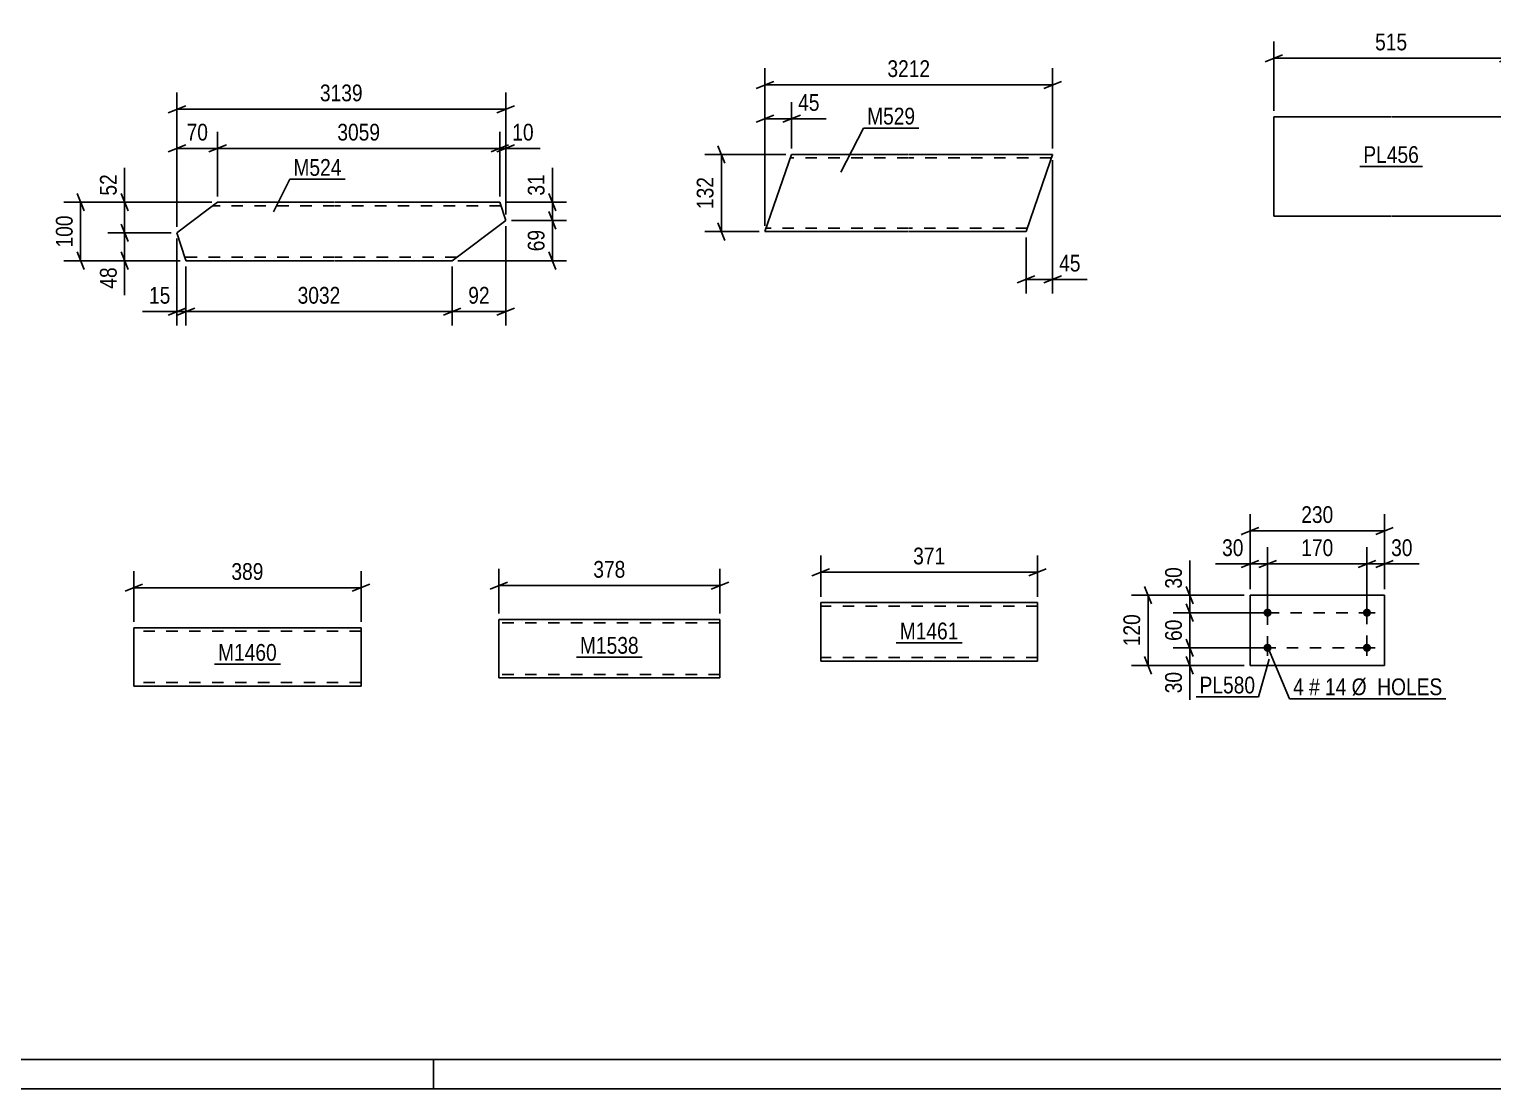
# Model space of a CAD drawing. Header units: millimetres. Extents: x 0 to 1189, y 0 to 841.
# Drawn here: x 489.9 to 740.2, y 0 to 181.1 of the extents above; entities that cross this region are included whole.
import ezdxf

# ---------------------------------------------------------------- set-up
doc = ezdxf.new("R2010")
doc.units = ezdxf.units.MM
doc.linetypes.add('DXK_LINE_DOT2', pattern=[3.9198, 1.9599, -1.9599])
doc.styles.add('Arial Narrow', font='ARIALN.TTF', dxfattribs={"height": 0.2})

# ---------------------------------------------------------------- blocks, each defined once
blk = doc.blocks.new('Unknown-570348649-1114 - 55360')
at = {"color": 5, "linetype": 'Continuous'}
for p, q in [((5, 5), (1184, 5)), ((559, 0), (559, 5)), ((0, 0), (1189, 0))]:
    blk.add_line(p, q, dxfattribs=at)
blk = doc.blocks.new('Part-570348649-60674 - 60673')
at = {"color": 2, "linetype": 'Continuous'}
for p, q in [((520.49, 150.36), (515.13, 146.33)), ((522.09, 151.56), (520.49, 150.36)), ((542.09, 151.56), (522.09, 151.56)), ((570.35, 151.56), (542.19, 151.56)), ((571.35, 148.44), (570.35, 151.56)), ((571.35, 148.44), (562.19, 141.56)), ((516.56, 141.91), (515.13, 146.33)), ((516.64, 141.65), (516.56, 141.91)), ((516.67, 141.56), (516.64, 141.65)), ((542.09, 141.56), (516.67, 141.56)), ((562.19, 141.56), (542.19, 141.56))]:
    blk.add_line(p, q, dxfattribs=at)
at = {"color": 7, "linetype": 'DXK_LINE_DOT2'}
for p, q in [((522.09, 151.56), (521.11, 150.82)), ((542.09, 150.96), (521.29, 150.96)), ((570.54, 150.96), (542.19, 150.96)), ((516.46, 142.2), (516.43, 142.3)), ((542.09, 142.16), (516.48, 142.16)), ((562.99, 142.16), (542.19, 142.16))]:
    blk.add_line(p, q, dxfattribs=at)
blk = doc.blocks.new('Part-570348649-55075 - 55074')
at = {"color": 2, "linetype": 'Continuous'}
for p, q in [((702.74, 149.17), (702.74, 166.17)), ((702.74, 166.17), (722.74, 166.17)), ((722.84, 166.17), (742.84, 166.17)), ((742.84, 166.17), (742.84, 149.17)), ((722.74, 149.17), (702.74, 149.17)), ((742.84, 149.17), (722.84, 149.17))]:
    blk.add_line(p, q, dxfattribs=at)
blk = doc.blocks.new('Part-570348649-60690 - 60689')
at = {"color": 2, "linetype": 'Continuous'}
for p, q in [((620.25, 159.72), (615.7, 146.52)), ((640.25, 159.72), (620.25, 159.72)), ((664.89, 159.72), (640.35, 159.72)), ((660.35, 146.52), (664.48, 158.52)), ((664.86, 159.63), (664.48, 158.52)), ((664.89, 159.72), (664.86, 159.63)), ((640.25, 146.52), (615.7, 146.52)), ((660.35, 146.52), (640.35, 146.52))]:
    blk.add_line(p, q, dxfattribs=at)
at = {"color": 7, "linetype": 'DXK_LINE_DOT2'}
for p, q in [((640.25, 159.12), (620.04, 159.12)), ((664.68, 159.12), (640.35, 159.12)), ((664.48, 158.52), (664.77, 159.37)), ((640.25, 147.12), (615.91, 147.12)), ((660.55, 147.12), (640.35, 147.12)), ((660.38, 146.61), (660.35, 146.52))]:
    blk.add_line(p, q, dxfattribs=at)
blk = doc.blocks.new('Part-570348649-55182 - 55181')
at = {"color": 2, "linetype": 'Continuous'}
for p, q in [((698.66, 84.38), (698.66, 72.38)), ((698.66, 84.38), (721.66, 84.38)), ((721.66, 84.38), (721.66, 72.38)), ((698.66, 72.38), (721.66, 72.38))]:
    blk.add_line(p, q, dxfattribs=at)
blk = doc.blocks.new('Bolt-570348649-55183 - 55181')
at = {"linetype": 'Continuous'}
for points in [[(701.66, 80.68, -1), (701.66, 82.08, -1)], [(718.66, 80.68, -1), (718.66, 82.08, -1)], [(701.66, 74.68, -1), (701.66, 76.08, -1)], [(718.66, 74.68, -1), (718.66, 76.08, -1)]]:
    blk.add_hatch(color=1, dxfattribs=at).paths.add_polyline_path(points)
at = {"color": 1, "linetype": 'Continuous'}
for p, q in [((701.66, 82.78), (701.66, 79.98)), ((718.66, 82.78), (718.66, 79.98)), ((703.06, 81.38), (700.26, 81.38)), ((720.06, 81.38), (717.26, 81.38)), ((703.06, 75.38), (700.26, 75.38)), ((701.66, 76.78), (701.66, 73.98)), ((720.06, 75.38), (717.26, 75.38)), ((718.66, 76.78), (718.66, 73.98))]:
    blk.add_line(p, q, dxfattribs=at)
blk = doc.blocks.new('Part-570348649-55214 - 55213')
at = {"color": 2, "linetype": 'Continuous'}
for p, q in [((546.62, 78.82), (507.75, 78.82)), ((507.75, 78.82), (507.75, 68.91)), ((546.62, 78.82), (546.62, 68.82)), ((507.75, 68.82), (507.75, 68.91)), ((546.62, 68.82), (507.75, 68.82))]:
    blk.add_line(p, q, dxfattribs=at)
at = {"color": 7, "linetype": 'DXK_LINE_DOT2'}
for p, q in [((546.62, 78.22), (507.75, 78.22)), ((546.62, 78.73), (546.62, 78.82)), ((507.75, 69.42), (507.75, 69.47)), ((546.62, 69.42), (507.75, 69.42)), ((546.62, 69.42), (546.62, 69.47))]:
    blk.add_line(p, q, dxfattribs=at)
blk = doc.blocks.new('Part-570348649-55229 - 55228')
at = {"color": 2, "linetype": 'Continuous'}
for p, q in [((662.31, 83.11), (625.24, 83.11)), ((625.24, 83.11), (625.24, 73.2)), ((662.31, 83.11), (662.31, 73.11)), ((625.24, 73.11), (625.24, 73.2)), ((662.31, 73.11), (625.24, 73.11))]:
    blk.add_line(p, q, dxfattribs=at)
at = {"color": 7, "linetype": 'DXK_LINE_DOT2'}
for p, q in [((662.31, 83.02), (662.31, 83.11)), ((662.31, 82.51), (625.24, 82.51)), ((625.24, 73.71), (625.24, 73.76)), ((662.31, 73.71), (625.24, 73.71)), ((662.31, 73.71), (662.31, 73.76))]:
    blk.add_line(p, q, dxfattribs=at)
blk = doc.blocks.new('Part-570348649-55243 - 55242')
at = {"color": 2, "linetype": 'Continuous'}
for p, q in [((608, 80.22), (570.17, 80.22)), ((570.17, 80.22), (570.17, 70.31)), ((608, 80.22), (608, 70.22)), ((570.17, 70.22), (570.17, 70.31)), ((608, 70.22), (570.17, 70.22))]:
    blk.add_line(p, q, dxfattribs=at)
at = {"color": 7, "linetype": 'DXK_LINE_DOT2'}
for p, q in [((608, 80.13), (608, 80.22)), ((608, 79.62), (570.17, 79.62)), ((570.17, 70.82), (570.17, 70.87)), ((608, 70.82), (570.17, 70.82)), ((608, 70.82), (608, 70.87))]:
    blk.add_line(p, q, dxfattribs=at)
blk = doc.blocks.new('Rectangle-570348649-61394 - 55181')
at = {"color": 1, "linetype": 'DXK_LINE_DOT2'}
blk.add_lwpolyline([(701.66, 81.38), (718.66, 81.38), (718.66, 75.38), (701.66, 75.38), (701.66, 81.38)], close=True, dxfattribs=at)
blk = doc.blocks.new('StraightDimension-570348649-60725 - 60673')
at = {"color": 7, "linetype": 'Continuous'}
for p, q in [((515.13, 147.33), (515.13, 163.6)), ((522.09, 152.56), (522.09, 163.6)), ((513.63, 160.15), (516.63, 161.35)), ((515.13, 160.75), (522.09, 160.75)), ((523.59, 161.35), (520.59, 160.15))]:
    blk.add_line(p, q, dxfattribs=at)
at = {"color": 0}
blk.add_wipeout([(521.04, 161.5), (521.04, 165.7), (516.18, 165.7), (516.18, 161.5)], dxfattribs=at)
at = {"color": 3, "style": 'Arial Narrow'}
blk.add_text('70', height=2.863, dxfattribs=at).set_placement((516.78, 162.1))
blk = doc.blocks.new('StraightDimension-570348649-60782 - 60673')
at = {"color": 7, "linetype": 'Continuous'}
for p, q in [((571.35, 147.44), (571.35, 130.46)), ((562.19, 140.56), (562.19, 130.46)), ((560.69, 132.26), (563.69, 133.46)), ((562.19, 132.86), (571.35, 132.86)), ((572.85, 133.46), (569.85, 132.26))]:
    blk.add_line(p, q, dxfattribs=at)
at = {"color": 0}
blk.add_wipeout([(569.2, 133.61), (569.2, 137.81), (564.35, 137.81), (564.35, 133.61)], dxfattribs=at)
at = {"color": 3, "style": 'Arial Narrow'}
blk.add_text('92', height=2.863, dxfattribs=at).set_placement((564.95, 134.21))
blk = doc.blocks.new('StraightDimension-570348649-60712 - 60673')
at = {"color": 7, "linetype": 'Continuous'}
for p, q in [((515.13, 147.33), (515.13, 170.31)), ((571.35, 149.44), (571.35, 170.31)), ((516.63, 168.06), (513.63, 166.86)), ((569.85, 166.86), (572.85, 168.06)), ((515.13, 167.46), (571.35, 167.46))]:
    blk.add_line(p, q, dxfattribs=at)
at = {"color": 0}
blk.add_wipeout([(547.5, 168.21), (547.5, 172.41), (538.98, 172.41), (538.98, 168.21)], dxfattribs=at)
at = {"color": 3, "style": 'Arial Narrow'}
blk.add_text('3139', height=2.863, dxfattribs=at).set_placement((539.58, 168.81))
blk = doc.blocks.new('StraightDimension-570348649-60723 - 60673')
at = {"color": 7, "linetype": 'Continuous'}
for p, q in [((570.35, 152.56), (570.35, 163.6)), ((571.35, 149.44), (571.35, 163.6)), ((568.85, 160.15), (571.85, 161.35)), ((572.85, 161.35), (569.85, 160.15)), ((570.35, 160.75), (571.35, 160.75))]:
    blk.add_line(p, q, dxfattribs=at)
at = {"color": 0}
blk.add_wipeout([(576.74, 161.5), (576.74, 165.7), (571.88, 165.7), (571.88, 161.5)], dxfattribs=at)
at = {"color": 7, "linetype": 'Continuous'}
blk.add_line((571.35, 160.75), (577.26, 160.75), dxfattribs=at)
blk.add_line((571.35, 160.75), (577.26, 160.75), dxfattribs=at)
at = {"color": 3, "style": 'Arial Narrow'}
blk.add_text('10', height=2.863, dxfattribs=at).set_placement((572.48, 162.1))
blk = doc.blocks.new('StraightDimension-570348649-60724 - 60673')
at = {"color": 7, "linetype": 'Continuous'}
for p, q in [((522.09, 152.56), (522.09, 163.6)), ((570.35, 152.56), (570.35, 163.6)), ((523.59, 161.35), (520.59, 160.15)), ((522.09, 160.75), (570.35, 160.75)), ((568.85, 160.15), (571.85, 161.35))]:
    blk.add_line(p, q, dxfattribs=at)
at = {"color": 0}
blk.add_wipeout([(550.48, 161.5), (550.48, 165.7), (541.96, 165.7), (541.96, 161.5)], dxfattribs=at)
at = {"color": 3, "style": 'Arial Narrow'}
blk.add_text('3059', height=2.863, dxfattribs=at).set_placement((542.56, 162.1))
blk = doc.blocks.new('StraightDimension-570348649-60783 - 60673')
at = {"color": 7, "linetype": 'Continuous'}
for p, q in [((516.67, 140.56), (516.67, 130.46)), ((562.19, 140.56), (562.19, 130.46)), ((518.17, 133.46), (515.17, 132.26)), ((516.67, 132.86), (562.19, 132.86)), ((560.69, 132.26), (563.69, 133.46))]:
    blk.add_line(p, q, dxfattribs=at)
at = {"color": 0}
blk.add_wipeout([(543.69, 133.61), (543.69, 137.81), (535.17, 137.81), (535.17, 133.61)], dxfattribs=at)
at = {"color": 3, "style": 'Arial Narrow'}
blk.add_text('3032', height=2.863, dxfattribs=at).set_placement((535.77, 134.21))
blk = doc.blocks.new('StraightDimension-570348649-60784 - 60673')
at = {"color": 7, "linetype": 'Continuous'}
for p, q in [((515.13, 145.33), (515.13, 130.46)), ((516.67, 140.56), (516.67, 130.46)), ((513.63, 132.26), (516.63, 133.46)), ((515.13, 132.86), (516.67, 132.86)), ((518.17, 133.46), (515.17, 132.26))]:
    blk.add_line(p, q, dxfattribs=at)
at = {"color": 0}
blk.add_wipeout([(514.6, 133.61), (514.6, 137.81), (509.75, 137.81), (509.75, 133.61)], dxfattribs=at)
at = {"color": 7, "linetype": 'Continuous'}
blk.add_line((515.13, 132.86), (509.22, 132.86), dxfattribs=at)
blk.add_line((515.13, 132.86), (509.22, 132.86), dxfattribs=at)
at = {"color": 3, "style": 'Arial Narrow'}
blk.add_text('15', height=2.863, dxfattribs=at).set_placement((510.35, 134.21))
blk = doc.blocks.new('StraightDimension-570348649-60842 - 60673')
at = {"color": 7, "linetype": 'Continuous'}
for p, q in [((505.57, 153.06), (506.77, 150.06)), ((521.09, 151.56), (503.32, 151.56)), ((506.17, 146.33), (506.17, 151.56)), ((506.77, 144.83), (505.57, 147.83)), ((514.13, 146.33), (503.32, 146.33))]:
    blk.add_line(p, q, dxfattribs=at)
at = {"color": 0}
blk.add_wipeout([(505.42, 156.94), (501.22, 156.94), (501.22, 152.08), (505.42, 152.08)], dxfattribs=at)
at = {"color": 7, "linetype": 'Continuous'}
blk.add_line((506.17, 151.56), (506.17, 157.46), dxfattribs=at)
blk.add_line((506.17, 151.56), (506.17, 157.46), dxfattribs=at)
at = {"color": 3, "style": 'Arial Narrow'}
blk.add_text('52', height=2.863, rotation=90.0002, dxfattribs=at).set_placement((504.82, 152.68))
blk = doc.blocks.new('StraightDimension-570348649-60843 - 60673')
at = {"color": 7, "linetype": 'Continuous'}
for p, q in [((505.57, 147.83), (506.77, 144.83)), ((514.13, 146.33), (503.32, 146.33)), ((506.17, 141.56), (506.17, 146.33)), ((506.77, 140.06), (505.57, 143.06)), ((515.67, 141.56), (503.32, 141.56))]:
    blk.add_line(p, q, dxfattribs=at)
at = {"color": 0}
blk.add_wipeout([(505.42, 141.03), (501.22, 141.03), (501.22, 136.17), (505.42, 136.17)], dxfattribs=at)
at = {"color": 7, "linetype": 'Continuous'}
blk.add_line((506.17, 141.56), (506.17, 135.65), dxfattribs=at)
blk.add_line((506.17, 141.56), (506.17, 135.65), dxfattribs=at)
at = {"color": 3, "style": 'Arial Narrow'}
blk.add_text('48', height=2.863, rotation=90.0002, dxfattribs=at).set_placement((504.82, 136.77))
blk = doc.blocks.new('StraightDimension-570348649-60891 - 60673')
at = {"color": 7, "linetype": 'Continuous'}
for p, q in [((498.04, 153.06), (499.24, 150.06)), ((521.09, 151.56), (495.79, 151.56)), ((498.64, 141.56), (498.64, 151.56)), ((499.24, 140.06), (498.04, 143.06)), ((515.67, 141.56), (495.79, 141.56))]:
    blk.add_line(p, q, dxfattribs=at)
at = {"color": 0}
blk.add_wipeout([(497.89, 149.9), (493.69, 149.9), (493.69, 143.21), (497.89, 143.21)], dxfattribs=at)
at = {"color": 3, "style": 'Arial Narrow'}
blk.add_text('100', height=2.863, rotation=90.0002, dxfattribs=at).set_placement((497.29, 143.81))
blk = doc.blocks.new('StraightDimension-570348649-60923 - 60673')
at = {"color": 7, "linetype": 'Continuous'}
for p, q in [((578.74, 153.06), (579.94, 150.06)), ((571.35, 151.56), (581.74, 151.56)), ((579.34, 148.44), (579.34, 151.56)), ((572.35, 148.44), (581.74, 148.44)), ((579.94, 146.94), (578.74, 149.94))]:
    blk.add_line(p, q, dxfattribs=at)
at = {"color": 0}
blk.add_wipeout([(578.59, 156.94), (574.39, 156.94), (574.39, 152.08), (578.59, 152.08)], dxfattribs=at)
at = {"color": 7, "linetype": 'Continuous'}
blk.add_line((579.34, 151.56), (579.34, 157.46), dxfattribs=at)
blk.add_line((579.34, 151.56), (579.34, 157.46), dxfattribs=at)
at = {"color": 3, "style": 'Arial Narrow'}
blk.add_text('31', height=2.863, rotation=90.0002, dxfattribs=at).set_placement((577.99, 152.68))
blk = doc.blocks.new('StraightDimension-570348649-60924 - 60673')
at = {"color": 7, "linetype": 'Continuous'}
for p, q in [((572.35, 148.44), (581.74, 148.44)), ((578.74, 149.94), (579.94, 146.94)), ((579.34, 141.56), (579.34, 148.44)), ((579.94, 140.06), (578.74, 143.06)), ((563.19, 141.56), (581.74, 141.56))]:
    blk.add_line(p, q, dxfattribs=at)
at = {"color": 0}
blk.add_wipeout([(578.59, 147.42), (574.39, 147.42), (574.39, 142.57), (578.59, 142.57)], dxfattribs=at)
at = {"color": 3, "style": 'Arial Narrow'}
blk.add_text('69', height=2.863, rotation=90.0002, dxfattribs=at).set_placement((577.99, 143.17))
blk = doc.blocks.new('StraightDimension-570348649-55592 - 55074')
at = {"color": 7, "linetype": 'Continuous'}
for p, q in [((702.74, 167.17), (702.74, 179.02)), ((742.84, 167.17), (742.84, 179.02)), ((704.24, 176.77), (701.24, 175.57)), ((702.74, 176.17), (742.84, 176.17)), ((741.34, 175.57), (744.34, 176.77))]:
    blk.add_line(p, q, dxfattribs=at)
at = {"color": 0}
blk.add_wipeout([(726.13, 176.92), (726.13, 181.12), (719.45, 181.12), (719.45, 176.92)], dxfattribs=at)
at = {"color": 3, "style": 'Arial Narrow'}
blk.add_text('515', height=2.863, dxfattribs=at).set_placement((720.05, 177.52))
blk = doc.blocks.new('StraightDimension-570348649-61256 - 60689')
at = {"color": 7, "linetype": 'Continuous'}
for p, q in [((615.7, 147.52), (615.7, 174.46)), ((664.89, 160.72), (664.89, 174.46)), ((617.2, 172.21), (614.2, 171.01)), ((615.7, 171.61), (664.89, 171.61)), ((663.39, 171.01), (666.39, 172.21))]:
    blk.add_line(p, q, dxfattribs=at)
at = {"color": 0}
blk.add_wipeout([(644.55, 172.36), (644.55, 176.56), (636.04, 176.56), (636.04, 172.36)], dxfattribs=at)
at = {"color": 3, "style": 'Arial Narrow'}
blk.add_text('3212', height=2.863, dxfattribs=at).set_placement((636.64, 172.96))
blk = doc.blocks.new('StraightDimension-570348649-61267 - 60689')
at = {"color": 7, "linetype": 'Continuous'}
for p, q in [((664.89, 158.72), (664.89, 135.96)), ((660.35, 145.52), (660.35, 135.96)), ((658.85, 137.76), (661.85, 138.96)), ((660.35, 138.36), (664.89, 138.36)), ((666.39, 138.96), (663.39, 137.76))]:
    blk.add_line(p, q, dxfattribs=at)
at = {"color": 0}
blk.add_wipeout([(670.27, 139.11), (670.27, 143.31), (665.41, 143.31), (665.41, 139.11)], dxfattribs=at)
at = {"color": 7, "linetype": 'Continuous'}
blk.add_line((664.89, 138.36), (670.8, 138.36), dxfattribs=at)
blk.add_line((664.89, 138.36), (670.8, 138.36), dxfattribs=at)
at = {"color": 3, "style": 'Arial Narrow'}
blk.add_text('45', height=2.863, dxfattribs=at).set_placement((666.01, 139.71))
blk = doc.blocks.new('StraightDimension-570348649-61243 - 60689')
at = {"color": 7, "linetype": 'Continuous'}
for p, q in [((615.7, 147.52), (615.7, 168.68)), ((620.25, 160.72), (620.25, 168.68)), ((614.2, 165.23), (617.2, 166.43)), ((615.7, 165.83), (620.25, 165.83)), ((621.75, 166.43), (618.75, 165.23))]:
    blk.add_line(p, q, dxfattribs=at)
at = {"color": 0}
blk.add_wipeout([(625.63, 166.58), (625.63, 170.78), (620.77, 170.78), (620.77, 166.58)], dxfattribs=at)
at = {"color": 7, "linetype": 'Continuous'}
blk.add_line((620.25, 165.83), (626.15, 165.83), dxfattribs=at)
blk.add_line((620.25, 165.83), (626.15, 165.83), dxfattribs=at)
at = {"color": 3, "style": 'Arial Narrow'}
blk.add_text('45', height=2.863, dxfattribs=at).set_placement((621.37, 167.18))
blk = doc.blocks.new('StraightDimension-570348649-61282 - 60689')
at = {"color": 7, "linetype": 'Continuous'}
for p, q in [((608.84, 158.22), (607.64, 161.22)), ((619.25, 159.72), (605.39, 159.72)), ((608.24, 146.52), (608.24, 159.72)), ((607.64, 148.02), (608.84, 145.02)), ((614.7, 146.52), (605.39, 146.52))]:
    blk.add_line(p, q, dxfattribs=at)
at = {"color": 0}
blk.add_wipeout([(607.49, 156.46), (603.29, 156.46), (603.29, 149.78), (607.49, 149.78)], dxfattribs=at)
at = {"color": 3, "style": 'Arial Narrow'}
blk.add_text('132', height=2.863, rotation=90.0002, dxfattribs=at).set_placement((606.89, 150.38))
blk = doc.blocks.new('StraightDimension-570348649-61406 - 55181')
at = {"color": 7, "linetype": 'Continuous'}
for p, q in [((703.16, 90.31), (700.16, 89.11)), ((701.66, 82.38), (701.66, 92.56)), ((717.16, 89.11), (720.16, 90.31)), ((718.66, 82.38), (718.66, 92.56)), ((701.66, 89.71), (718.66, 89.71))]:
    blk.add_line(p, q, dxfattribs=at)
at = {"color": 0}
blk.add_wipeout([(713.5, 90.46), (713.5, 94.66), (706.82, 94.66), (706.82, 90.46)], dxfattribs=at)
at = {"color": 3, "style": 'Arial Narrow'}
blk.add_text('170', height=2.863, dxfattribs=at).set_placement((707.42, 91.06))
blk = doc.blocks.new('StraightDimension-570348649-61407 - 55181')
at = {"color": 7, "linetype": 'Continuous'}
for p, q in [((697.16, 89.11), (700.16, 90.31)), ((698.66, 85.38), (698.66, 92.56)), ((703.16, 90.31), (700.16, 89.11)), ((701.66, 82.38), (701.66, 92.56)), ((698.66, 89.71), (701.66, 89.71))]:
    blk.add_line(p, q, dxfattribs=at)
at = {"color": 0}
blk.add_wipeout([(698.14, 90.46), (698.14, 94.66), (693.28, 94.66), (693.28, 90.46)], dxfattribs=at)
at = {"color": 7, "linetype": 'Continuous'}
blk.add_line((698.66, 89.71), (692.75, 89.71), dxfattribs=at)
blk.add_line((698.66, 89.71), (692.75, 89.71), dxfattribs=at)
at = {"color": 3, "style": 'Arial Narrow'}
blk.add_text('30', height=2.863, dxfattribs=at).set_placement((693.88, 91.06))
blk = doc.blocks.new('StraightDimension-570348649-61451 - 55181')
at = {"color": 7, "linetype": 'Continuous'}
for p, q in [((698.66, 85.38), (698.66, 98.22)), ((721.66, 85.38), (721.66, 98.22)), ((700.16, 95.97), (697.16, 94.77)), ((698.66, 95.37), (721.66, 95.37)), ((720.16, 94.77), (723.16, 95.97))]:
    blk.add_line(p, q, dxfattribs=at)
at = {"color": 0}
blk.add_wipeout([(713.5, 96.12), (713.5, 100.32), (706.82, 100.32), (706.82, 96.12)], dxfattribs=at)
at = {"color": 3, "style": 'Arial Narrow'}
blk.add_text('230', height=2.863, dxfattribs=at).set_placement((707.42, 96.72))
blk = doc.blocks.new('StraightDimension-570348649-61405 - 55181')
at = {"color": 7, "linetype": 'Continuous'}
for p, q in [((717.16, 89.11), (720.16, 90.31)), ((718.66, 82.38), (718.66, 92.56)), ((723.16, 90.31), (720.16, 89.11)), ((721.66, 85.38), (721.66, 92.56)), ((718.66, 89.71), (721.66, 89.71))]:
    blk.add_line(p, q, dxfattribs=at)
at = {"color": 0}
blk.add_wipeout([(727.04, 90.46), (727.04, 94.66), (722.19, 94.66), (722.19, 90.46)], dxfattribs=at)
at = {"color": 7, "linetype": 'Continuous'}
blk.add_line((721.66, 89.71), (727.57, 89.71), dxfattribs=at)
blk.add_line((721.66, 89.71), (727.57, 89.71), dxfattribs=at)
at = {"color": 3, "style": 'Arial Narrow'}
blk.add_text('30', height=2.863, dxfattribs=at).set_placement((722.79, 91.06))
blk = doc.blocks.new('StraightDimension-570348649-61471 - 55181')
at = {"color": 7, "linetype": 'Continuous'}
for p, q in [((687.75, 85.88), (688.95, 82.88)), ((697.66, 84.38), (685.5, 84.38)), ((688.95, 79.88), (687.75, 82.88)), ((688.35, 81.38), (688.35, 84.38)), ((700.66, 81.38), (685.5, 81.38))]:
    blk.add_line(p, q, dxfattribs=at)
at = {"color": 0}
blk.add_wipeout([(687.6, 89.76), (683.4, 89.76), (683.4, 84.9), (687.6, 84.9)], dxfattribs=at)
at = {"color": 7, "linetype": 'Continuous'}
blk.add_line((688.35, 84.38), (688.35, 90.29), dxfattribs=at)
blk.add_line((688.35, 84.38), (688.35, 90.29), dxfattribs=at)
at = {"color": 3, "style": 'Arial Narrow'}
blk.add_text('30', height=2.863, rotation=90.0002, dxfattribs=at).set_placement((687, 85.5))
blk = doc.blocks.new('StraightDimension-570348649-61472 - 55181')
at = {"color": 7, "linetype": 'Continuous'}
for p, q in [((687.75, 82.88), (688.95, 79.88)), ((700.66, 81.38), (685.5, 81.38)), ((688.35, 75.38), (688.35, 81.38)), ((700.66, 75.38), (685.5, 75.38)), ((688.95, 73.88), (687.75, 76.88))]:
    blk.add_line(p, q, dxfattribs=at)
at = {"color": 0}
blk.add_wipeout([(687.6, 80.81), (683.4, 80.81), (683.4, 75.95), (687.6, 75.95)], dxfattribs=at)
at = {"color": 3, "style": 'Arial Narrow'}
blk.add_text('60', height=2.863, rotation=90.0002, dxfattribs=at).set_placement((687, 76.55))
blk = doc.blocks.new('StraightDimension-570348649-61473 - 55181')
at = {"color": 7, "linetype": 'Continuous'}
for p, q in [((700.66, 75.38), (685.5, 75.38)), ((687.75, 76.88), (688.95, 73.88)), ((688.35, 72.38), (688.35, 75.38)), ((688.95, 70.88), (687.75, 73.88)), ((697.66, 72.38), (685.5, 72.38))]:
    blk.add_line(p, q, dxfattribs=at)
at = {"color": 0}
blk.add_wipeout([(687.6, 71.85), (683.4, 71.85), (683.4, 67), (687.6, 67)], dxfattribs=at)
at = {"color": 7, "linetype": 'Continuous'}
blk.add_line((688.35, 72.38), (688.35, 66.47), dxfattribs=at)
blk.add_line((688.35, 72.38), (688.35, 66.47), dxfattribs=at)
at = {"color": 3, "style": 'Arial Narrow'}
blk.add_text('30', height=2.863, rotation=90.0002, dxfattribs=at).set_placement((687, 67.6))
blk = doc.blocks.new('StraightDimension-570348649-61521 - 55181')
at = {"color": 7, "linetype": 'Continuous'}
for p, q in [((680.61, 85.88), (681.81, 82.88)), ((697.66, 84.38), (678.36, 84.38)), ((681.21, 72.38), (681.21, 84.38)), ((681.81, 70.88), (680.61, 73.88)), ((697.66, 72.38), (678.36, 72.38))]:
    blk.add_line(p, q, dxfattribs=at)
at = {"color": 0}
blk.add_wipeout([(680.46, 81.72), (676.26, 81.72), (676.26, 75.04), (680.46, 75.04)], dxfattribs=at)
at = {"color": 3, "style": 'Arial Narrow'}
blk.add_text('120', height=2.863, rotation=90.0002, dxfattribs=at).set_placement((679.86, 75.64))
blk = doc.blocks.new('StraightDimension-570348649-55673 - 55213')
at = {"color": 7, "linetype": 'Continuous'}
for p, q in [((507.75, 79.82), (507.75, 88.49)), ((546.62, 79.82), (546.62, 88.49)), ((509.25, 86.24), (506.25, 85.04)), ((507.75, 85.64), (546.62, 85.64)), ((545.12, 85.04), (548.12, 86.24))]:
    blk.add_line(p, q, dxfattribs=at)
at = {"color": 0}
blk.add_wipeout([(530.53, 86.39), (530.53, 90.59), (523.84, 90.59), (523.84, 86.39)], dxfattribs=at)
at = {"color": 3, "style": 'Arial Narrow'}
blk.add_text('389', height=2.863, dxfattribs=at).set_placement((524.44, 86.99))
blk = doc.blocks.new('StraightDimension-570348649-55681 - 55228')
at = {"color": 7, "linetype": 'Continuous'}
for p, q in [((625.24, 84.11), (625.24, 91.14)), ((662.31, 84.11), (662.31, 91.14)), ((626.74, 88.89), (623.74, 87.69)), ((625.24, 88.29), (662.31, 88.29)), ((660.81, 87.69), (663.81, 88.89))]:
    blk.add_line(p, q, dxfattribs=at)
at = {"color": 0}
blk.add_wipeout([(647.12, 89.04), (647.12, 93.24), (640.44, 93.24), (640.44, 89.04)], dxfattribs=at)
at = {"color": 3, "style": 'Arial Narrow'}
blk.add_text('371', height=2.863, dxfattribs=at).set_placement((641.04, 89.64))
blk = doc.blocks.new('StraightDimension-570348649-55685 - 55242')
at = {"color": 7, "linetype": 'Continuous'}
for p, q in [((570.17, 81.22), (570.17, 88.86)), ((608, 81.22), (608, 88.86)), ((571.67, 86.61), (568.67, 85.41)), ((570.17, 86.01), (608, 86.01)), ((606.5, 85.41), (609.5, 86.61))]:
    blk.add_line(p, q, dxfattribs=at)
at = {"color": 0}
blk.add_wipeout([(592.43, 86.76), (592.43, 90.96), (585.74, 90.96), (585.74, 86.76)], dxfattribs=at)
at = {"color": 3, "style": 'Arial Narrow'}
blk.add_text('378', height=2.863, dxfattribs=at).set_placement((586.34, 87.36))
blk = doc.blocks.new('Mark-570348649-60971 - 60673')
at = {"color": 0}
blk.add_wipeout([(543.28, 156.07), (543.28, 159.07), (535.05, 159.07), (535.05, 156.07)], dxfattribs=at)
blk.add_wipeout([(543.28, 156.07), (543.28, 159.07), (535.05, 159.07), (535.05, 156.07)], dxfattribs=at)
at = {"color": 30, "linetype": 'Continuous'}
for p, q in [((531.62, 149.92), (534.45, 155.47)), ((534.45, 155.47), (543.88, 155.47))]:
    blk.add_line(p, q, dxfattribs=at)
at = {"color": 3, "style": 'Arial Narrow'}
blk.add_text('M524', height=2.863, dxfattribs=at).set_placement((535.05, 156.07))
blk = doc.blocks.new('Mark-570348649-56360 - 55074')
at = {"color": 0}
blk.add_wipeout([(727.54, 158.27), (727.54, 161.27), (718.04, 161.27), (718.04, 158.27)], dxfattribs=at)
blk.add_wipeout([(727.54, 158.27), (727.54, 161.27), (718.04, 161.27), (718.04, 158.27)], dxfattribs=at)
at = {"color": 30, "linetype": 'Continuous'}
blk.add_line((717.44, 157.67), (728.14, 157.67), dxfattribs=at)
at = {"color": 3, "style": 'Arial Narrow'}
blk.add_text('PL456', height=2.863, dxfattribs=at).set_placement((718.04, 158.27))
blk = doc.blocks.new('Mark-570348649-61353 - 60689')
at = {"color": 0}
blk.add_wipeout([(641.39, 164.84), (641.39, 167.84), (633.17, 167.84), (633.17, 164.84)], dxfattribs=at)
blk.add_wipeout([(641.39, 164.84), (641.39, 167.84), (633.17, 167.84), (633.17, 164.84)], dxfattribs=at)
at = {"color": 30, "linetype": 'Continuous'}
for p, q in [((628.69, 156.67), (632.57, 164.24)), ((632.57, 164.24), (641.99, 164.24))]:
    blk.add_line(p, q, dxfattribs=at)
at = {"color": 3, "style": 'Arial Narrow'}
blk.add_text('M529', height=2.863, dxfattribs=at).set_placement((633.17, 164.84))
blk = doc.blocks.new('Mark-570348649-56381 - 55181')
at = {"color": 0}
blk.add_wipeout([(699.53, 67.58), (699.53, 70.58), (690.03, 70.58), (690.03, 67.58)], dxfattribs=at)
blk.add_wipeout([(699.53, 67.58), (699.53, 70.58), (690.03, 70.58), (690.03, 67.58)], dxfattribs=at)
at = {"color": 30, "linetype": 'Continuous'}
for p in [(701.94, 73.44), (689.43, 66.98)]:
    blk.add_line(p, (700.13, 66.98), dxfattribs=at)
at = {"color": 3, "style": 'Arial Narrow'}
blk.add_text('PL580', height=2.863, dxfattribs=at).set_placement((690.03, 67.58))
blk = doc.blocks.new('Mark-570348649-56384 - 55181')
at = {"color": 0}
blk.add_wipeout([(707.86, 67.28), (707.86, 70.28), (706.03, 70.28), (706.03, 67.28)], dxfattribs=at)
blk.add_wipeout([(707.86, 67.28), (707.86, 70.28), (706.03, 70.28), (706.03, 67.28)], dxfattribs=at)
at = {"color": 7, "linetype": 'Continuous'}
blk.add_line((701.67, 75.58), (705.43, 66.68), dxfattribs=at)
at = {"color": 0}
blk.add_wipeout([(710.58, 67.28), (710.58, 70.28), (708.76, 70.28), (708.76, 67.28)], dxfattribs=at)
blk.add_wipeout([(710.58, 67.28), (710.58, 70.28), (708.76, 70.28), (708.76, 67.28)], dxfattribs=at)
at = {"color": 3, "style": 'Arial Narrow'}
blk.add_text('4', height=2.86, dxfattribs=at).set_placement((706.03, 67.28))
at = {"color": 0}
blk.add_wipeout([(715.14, 67.28), (715.14, 70.28), (711.48, 70.28), (711.48, 67.28)], dxfattribs=at)
blk.add_wipeout([(715.14, 67.28), (715.14, 70.28), (711.48, 70.28), (711.48, 67.28)], dxfattribs=at)
at = {"color": 3, "style": 'Arial Narrow'}
blk.add_text('#', height=2.86, dxfattribs=at).set_placement((708.76, 67.28))
at = {"color": 0}
blk.add_wipeout([(731.57, 67.28), (731.57, 70.28), (716.04, 70.28), (716.04, 67.28)], dxfattribs=at)
blk.add_wipeout([(731.57, 67.28), (731.57, 70.28), (716.04, 70.28), (716.04, 67.28)], dxfattribs=at)
at = {"color": 7, "linetype": 'Continuous'}
blk.add_line((705.43, 66.68), (732.17, 66.68), dxfattribs=at)
at = {"color": 3, "style": 'Arial Narrow'}
for s, p in [('14', (711.48, 67.28)), ('Ø  HOLES', (716.04, 67.28))]:
    blk.add_text(s, height=2.863, dxfattribs=at).set_placement(p)
blk = doc.blocks.new('Mark-570348649-56388 - 55213')
at = {"color": 0}
blk.add_wipeout([(532.21, 73.16), (532.21, 76.16), (522.16, 76.16), (522.16, 73.16)], dxfattribs=at)
blk.add_wipeout([(532.21, 73.16), (532.21, 76.16), (522.16, 76.16), (522.16, 73.16)], dxfattribs=at)
at = {"color": 30, "linetype": 'Continuous'}
blk.add_line((521.56, 72.56), (532.81, 72.56), dxfattribs=at)
at = {"color": 3, "style": 'Arial Narrow'}
blk.add_text('M1460', height=2.863, dxfattribs=at).set_placement((522.16, 73.16))
blk = doc.blocks.new('Mark-570348649-56394 - 55228')
at = {"color": 0}
blk.add_wipeout([(648.8, 76.82), (648.8, 79.82), (638.75, 79.82), (638.75, 76.82)], dxfattribs=at)
blk.add_wipeout([(648.8, 76.82), (648.8, 79.82), (638.75, 79.82), (638.75, 76.82)], dxfattribs=at)
at = {"color": 30, "linetype": 'Continuous'}
blk.add_line((638.15, 76.22), (649.4, 76.22), dxfattribs=at)
at = {"color": 3, "style": 'Arial Narrow'}
blk.add_text('M1461', height=2.863, dxfattribs=at).set_placement((638.75, 76.82))
blk = doc.blocks.new('Mark-570348649-56397 - 55242')
at = {"color": 0}
blk.add_wipeout([(594.11, 74.37), (594.11, 77.37), (584.06, 77.37), (584.06, 74.37)], dxfattribs=at)
blk.add_wipeout([(594.11, 74.37), (594.11, 77.37), (584.06, 77.37), (584.06, 74.37)], dxfattribs=at)
at = {"color": 30, "linetype": 'Continuous'}
blk.add_line((583.46, 73.77), (594.71, 73.77), dxfattribs=at)
at = {"color": 3, "style": 'Arial Narrow'}
blk.add_text('M1538', height=2.863, dxfattribs=at).set_placement((584.06, 74.37))

msp = doc.modelspace()

# ---------------------------------------------------------------- block references
for name in ['Unknown-570348649-1114 - 55360', 'Part-570348649-55075 - 55074', 'Part-570348649-60690 - 60689', 'Part-570348649-60674 - 60673', 'Part-570348649-55229 - 55228', 'Part-570348649-55182 - 55181', 'Bolt-570348649-55183 - 55181', 'Part-570348649-55243 - 55242', 'Rectangle-570348649-61394 - 55181', 'Part-570348649-55214 - 55213']:
    msp.add_blockref(name, (0, 0))

# ---------------------------------------------------------------- next in the draw order: block references
for name in ['StraightDimension-570348649-55592 - 55074', 'StraightDimension-570348649-61256 - 60689', 'StraightDimension-570348649-60725 - 60673', 'Mark-570348649-56360 - 55074', 'StraightDimension-570348649-60782 - 60673', 'StraightDimension-570348649-55681 - 55228', 'StraightDimension-570348649-61406 - 55181', 'StraightDimension-570348649-55673 - 55213', 'StraightDimension-570348649-55685 - 55242', 'Mark-570348649-56394 - 55228', 'Mark-570348649-56388 - 55213', 'Mark-570348649-56397 - 55242']:
    msp.add_blockref(name, (0, 0))

# ---------------------------------------------------------------- next in the draw order: block references
for name in ['StraightDimension-570348649-60712 - 60673', 'StraightDimension-570348649-61243 - 60689', 'Mark-570348649-61353 - 60689', 'StraightDimension-570348649-61267 - 60689', 'StraightDimension-570348649-60783 - 60673', 'StraightDimension-570348649-61407 - 55181']:
    msp.add_blockref(name, (0, 0))

# ---------------------------------------------------------------- next in the draw order: block references
for name in ['StraightDimension-570348649-60723 - 60673', 'StraightDimension-570348649-61282 - 60689', 'StraightDimension-570348649-60784 - 60673', 'StraightDimension-570348649-61451 - 55181']:
    msp.add_blockref(name, (0, 0))

# ---------------------------------------------------------------- next in the draw order: block references
for name in ['StraightDimension-570348649-60724 - 60673', 'StraightDimension-570348649-61405 - 55181', 'StraightDimension-570348649-61471 - 55181']:
    msp.add_blockref(name, (0, 0))

# ---------------------------------------------------------------- next in the draw order: block references
for name in ['Mark-570348649-60971 - 60673', 'StraightDimension-570348649-60842 - 60673', 'StraightDimension-570348649-60923 - 60673', 'StraightDimension-570348649-61472 - 55181']:
    msp.add_blockref(name, (0, 0))

# ---------------------------------------------------------------- next in the draw order: block references
for name in ['StraightDimension-570348649-60843 - 60673', 'StraightDimension-570348649-60924 - 60673', 'StraightDimension-570348649-61473 - 55181']:
    msp.add_blockref(name, (0, 0))

# ---------------------------------------------------------------- next in the draw order: block references
for name in ['StraightDimension-570348649-60891 - 60673', 'StraightDimension-570348649-61521 - 55181']:
    msp.add_blockref(name, (0, 0))

# ---------------------------------------------------------------- next in the draw order: block references
msp.add_blockref('Mark-570348649-56381 - 55181', (0, 0))

# ---------------------------------------------------------------- next in the draw order: block references
msp.add_blockref('Mark-570348649-56384 - 55181', (0, 0))

doc.saveas('drawing.dxf')
